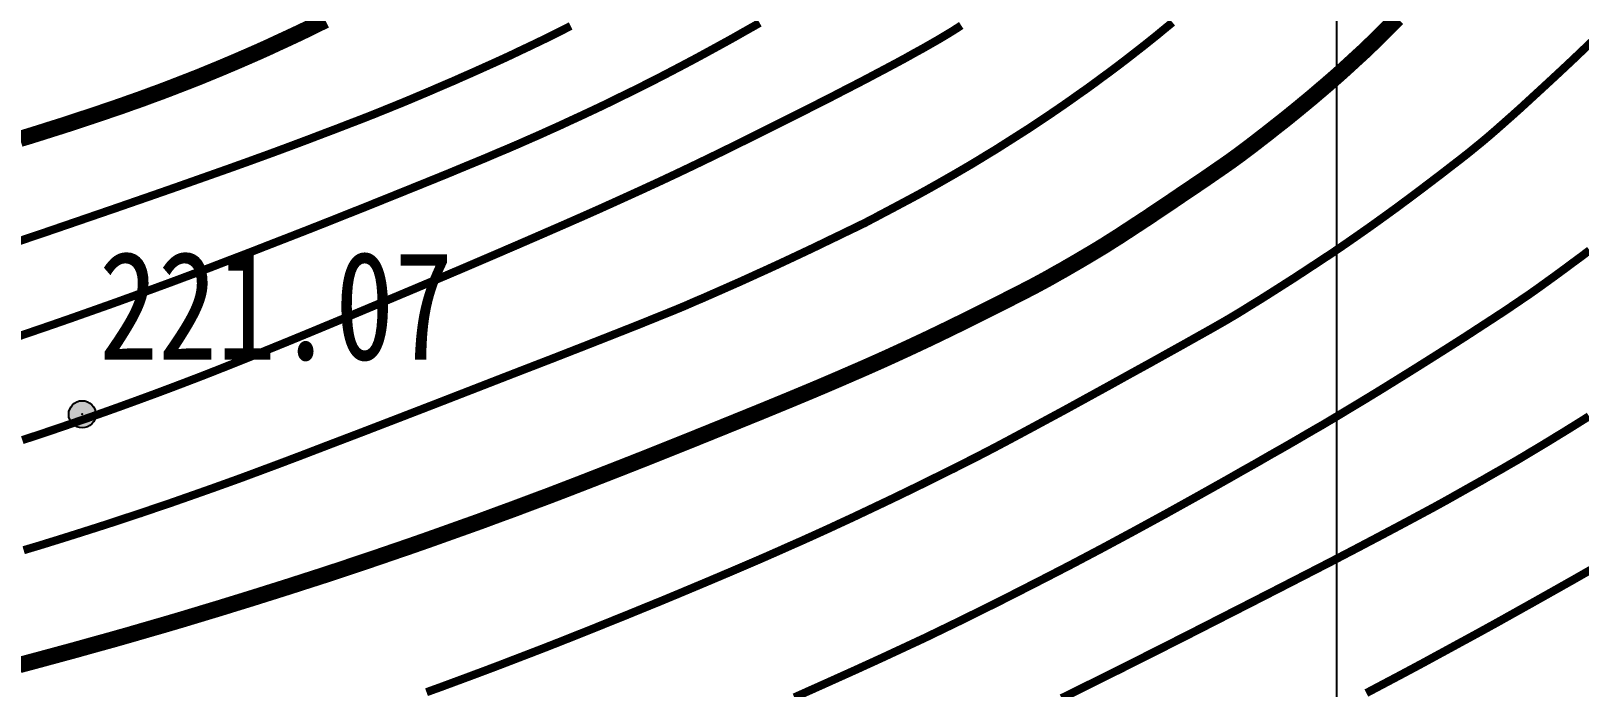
# Model space of a CAD drawing. Extents: x 36524600 to 36525730, y 2746759 to 2747713.
# Drawn here: x 36525135.22 to 36525149.49, y 2747433.79 to 2747439.83 of the extents above; entities that cross this region are included whole.
import ezdxf
from ezdxf.enums import TextEntityAlignment as Align

# ---------------------------------------------------------------- set-up
doc = ezdxf.new("R2010")
doc.units = 0
doc.header["$LTSCALE"] = 1000
doc.header["$MEASUREMENT"] = 0
for name, color, linetype in [('DGX', 251, 'Continuous'), ('GCD', 252, 'Continuous'), ('PP-DX-PT', 251, 'Continuous')]:
    doc.layers.add(name, color=color, linetype=linetype)
doc.styles.add('正等线体', font='宋体.shx', dxfattribs={"bigfont": '@@gbcbig.shx'})

# ---------------------------------------------------------------- blocks, each defined once
blk = doc.blocks.new('gc200')
h = blk.add_hatch(color=256)
edge = h.paths.add_edge_path()
edge.add_arc((0, 0), 0.25, 0, 360)
blk.add_circle((0, 0), 0.25)
blk = doc.blocks.new('dxt')
at = {"color": 253, "elevation": 205.975}
blk.add_lwpolyline([(36524871.752, 2747471.477), (36525147.251, 2747471.477), (36525147.251, 2747245.683), (36524871.752, 2747245.683)], close=True, dxfattribs=at)
at = {"layer": 'DGX', "color": 253, "linetype": 'Continuous', "flags": 128}
for points, const_width in [([(36525147.525, 2747433.732), (36525147.697, 2747433.823), (36525147.869, 2747433.914), (36525148.041, 2747434.006), (36525148.212, 2747434.099), (36525148.383, 2747434.192), (36525148.554, 2747434.285), (36525148.725, 2747434.379), (36525148.895, 2747434.474), (36525149.065, 2747434.569), (36525149.243, 2747434.669), (36525149.438, 2747434.779), (36525149.648, 2747434.899)], 0.075), ([(36525144.716, 2747433.685), (36525144.887, 2747433.769), (36525145.064, 2747433.857), (36525145.255, 2747433.952), (36525145.46, 2747434.055), (36525145.678, 2747434.165), (36525145.909, 2747434.282), (36525146.154, 2747434.407), (36525146.413, 2747434.539), (36525146.685, 2747434.678), (36525146.954, 2747434.816), (36525147.203, 2747434.944), (36525147.431, 2747435.063), (36525147.64, 2747435.173), (36525147.829, 2747435.273), (36525147.997, 2747435.363), (36525148.146, 2747435.443), (36525148.275, 2747435.514), (36525148.39, 2747435.579), (36525148.497, 2747435.639), (36525148.597, 2747435.695), (36525148.689, 2747435.748), (36525148.774, 2747435.796), (36525148.851, 2747435.841), (36525148.921, 2747435.881), (36525148.983, 2747435.918), (36525149.041, 2747435.953), (36525149.1, 2747435.988), (36525149.158, 2747436.023), (36525149.216, 2747436.058), (36525149.274, 2747436.094), (36525149.332, 2747436.129), (36525149.39, 2747436.165), (36525149.448, 2747436.201), (36525149.509, 2747436.239), (36525149.577, 2747436.282)], 0.075), ([(36525142.253, 2747433.692), (36525142.548, 2747433.824), (36525142.817, 2747433.945), (36525143.058, 2747434.055), (36525143.273, 2747434.155), (36525143.462, 2747434.243), (36525143.623, 2747434.321), (36525143.772, 2747434.393), (36525143.92, 2747434.466), (36525144.067, 2747434.539), (36525144.215, 2747434.613), (36525144.362, 2747434.688), (36525144.509, 2747434.763), (36525144.655, 2747434.838), (36525144.802, 2747434.914), (36525144.948, 2747434.991), (36525145.094, 2747435.068), (36525145.239, 2747435.146), (36525145.384, 2747435.224), (36525145.529, 2747435.303), (36525145.674, 2747435.382), (36525145.818, 2747435.462), (36525145.962, 2747435.542), (36525146.105, 2747435.622), (36525146.244, 2747435.7), (36525146.379, 2747435.777), (36525146.511, 2747435.851), (36525146.639, 2747435.925), (36525146.765, 2747435.996), (36525146.886, 2747436.066), (36525147.004, 2747436.135), (36525147.124, 2747436.204), (36525147.25, 2747436.279), (36525147.381, 2747436.358), (36525147.519, 2747436.441), (36525147.663, 2747436.529), (36525147.813, 2747436.622), (36525147.969, 2747436.719), (36525148.131, 2747436.821), (36525148.291, 2747436.922), (36525148.44, 2747437.017), (36525148.578, 2747437.107), (36525148.706, 2747437.19), (36525148.823, 2747437.267), (36525148.929, 2747437.339), (36525149.025, 2747437.404), (36525149.11, 2747437.464), (36525149.189, 2747437.521), (36525149.268, 2747437.578), (36525149.347, 2747437.636), (36525149.425, 2747437.694), (36525149.504, 2747437.752), (36525149.582, 2747437.811)], 0.075), ([(36525138.863, 2747433.74), (36525138.999, 2747433.789), (36525139.134, 2747433.839), (36525139.269, 2747433.889), (36525139.403, 2747433.939), (36525139.538, 2747433.99), (36525139.673, 2747434.042), (36525139.809, 2747434.094), (36525139.949, 2747434.148), (36525140.092, 2747434.204), (36525140.238, 2747434.262), (36525140.389, 2747434.322), (36525140.542, 2747434.384), (36525140.699, 2747434.447), (36525140.86, 2747434.513), (36525141.02, 2747434.578), (36525141.174, 2747434.642), (36525141.322, 2747434.704), (36525141.465, 2747434.764), (36525141.602, 2747434.822), (36525141.734, 2747434.878), (36525141.86, 2747434.932), (36525141.98, 2747434.984), (36525142.098, 2747435.036), (36525142.215, 2747435.088), (36525142.333, 2747435.14), (36525142.45, 2747435.193), (36525142.567, 2747435.246), (36525142.683, 2747435.3), (36525142.8, 2747435.354), (36525142.916, 2747435.409), (36525143.032, 2747435.464), (36525143.148, 2747435.519), (36525143.264, 2747435.575), (36525143.379, 2747435.631), (36525143.495, 2747435.688), (36525143.61, 2747435.745), (36525143.725, 2747435.802), (36525143.84, 2747435.86), (36525143.96, 2747435.921), (36525144.093, 2747435.99), (36525144.238, 2747436.067), (36525144.395, 2747436.151), (36525144.564, 2747436.242), (36525144.746, 2747436.34), (36525144.939, 2747436.446), (36525145.145, 2747436.559), (36525145.347, 2747436.671), (36525145.531, 2747436.772), (36525145.696, 2747436.864), (36525145.842, 2747436.945), (36525145.97, 2747437.017), (36525146.079, 2747437.078), (36525146.169, 2747437.129), (36525146.24, 2747437.17), (36525146.306, 2747437.209), (36525146.379, 2747437.253), (36525146.459, 2747437.303), (36525146.547, 2747437.357), (36525146.642, 2747437.417), (36525146.744, 2747437.482), (36525146.854, 2747437.552), (36525146.97, 2747437.628), (36525147.09, 2747437.707), (36525147.21, 2747437.786), (36525147.329, 2747437.867), (36525147.447, 2747437.949), (36525147.564, 2747438.031), (36525147.681, 2747438.115), (36525147.797, 2747438.199), (36525147.913, 2747438.285), (36525148.024, 2747438.368), (36525148.128, 2747438.447), (36525148.224, 2747438.52), (36525148.313, 2747438.589), (36525148.395, 2747438.652), (36525148.469, 2747438.71), (36525148.535, 2747438.764), (36525148.594, 2747438.812), (36525148.652, 2747438.861), (36525148.717, 2747438.917), (36525148.787, 2747438.979), (36525148.864, 2747439.047), (36525148.948, 2747439.122), (36525149.037, 2747439.204), (36525149.133, 2747439.292), (36525149.235, 2747439.386), (36525149.337, 2747439.481), (36525149.431, 2747439.569), (36525149.519, 2747439.653), (36525149.6, 2747439.73)], 0.075), ([(36525135.11, 2747433.99), (36525135.282, 2747434.036), (36525135.452, 2747434.082), (36525135.622, 2747434.128), (36525135.79, 2747434.175), (36525135.957, 2747434.221), (36525136.123, 2747434.268), (36525136.288, 2747434.316), (36525136.451, 2747434.363), (36525136.614, 2747434.411), (36525136.776, 2747434.46), (36525136.939, 2747434.509), (36525137.101, 2747434.559), (36525137.263, 2747434.609), (36525137.425, 2747434.66), (36525137.587, 2747434.711), (36525137.748, 2747434.763), (36525137.91, 2747434.815), (36525138.071, 2747434.868), (36525138.232, 2747434.922), (36525138.393, 2747434.976), (36525138.553, 2747435.031), (36525138.714, 2747435.086), (36525138.874, 2747435.142), (36525139.034, 2747435.199), (36525139.194, 2747435.256), (36525139.354, 2747435.313), (36525139.513, 2747435.372), (36525139.672, 2747435.43), (36525139.831, 2747435.49), (36525139.99, 2747435.549), (36525140.149, 2747435.61), (36525140.307, 2747435.671), (36525140.471, 2747435.735), (36525140.648, 2747435.804), (36525140.836, 2747435.878), (36525141.037, 2747435.958), (36525141.25, 2747436.043), (36525141.475, 2747436.134), (36525141.712, 2747436.23), (36525141.961, 2747436.331), (36525142.211, 2747436.434), (36525142.451, 2747436.534), (36525142.68, 2747436.632), (36525142.899, 2747436.727), (36525143.108, 2747436.82), (36525143.306, 2747436.911), (36525143.494, 2747436.999), (36525143.672, 2747437.085), (36525143.838, 2747437.166), (36525143.99, 2747437.242), (36525144.128, 2747437.311), (36525144.252, 2747437.374), (36525144.362, 2747437.43), (36525144.459, 2747437.48), (36525144.541, 2747437.524), (36525144.61, 2747437.562), (36525144.671, 2747437.597), (36525144.731, 2747437.63), (36525144.789, 2747437.664), (36525144.845, 2747437.696), (36525144.899, 2747437.728), (36525144.952, 2747437.759), (36525145.004, 2747437.79), (36525145.054, 2747437.82), (36525145.107, 2747437.852), (36525145.168, 2747437.891), (36525145.238, 2747437.935), (36525145.316, 2747437.986), (36525145.403, 2747438.043), (36525145.498, 2747438.105), (36525145.601, 2747438.174), (36525145.713, 2747438.249), (36525145.823, 2747438.324), (36525145.924, 2747438.392), (36525146.015, 2747438.453), (36525146.096, 2747438.509), (36525146.167, 2747438.558), (36525146.228, 2747438.6), (36525146.279, 2747438.636), (36525146.32, 2747438.666), (36525146.359, 2747438.694), (36525146.401, 2747438.726), (36525146.448, 2747438.761), (36525146.499, 2747438.8), (36525146.554, 2747438.843), (36525146.614, 2747438.889), (36525146.678, 2747438.94), (36525146.746, 2747438.993), (36525146.816, 2747439.049), (36525146.885, 2747439.105), (36525146.954, 2747439.162), (36525147.023, 2747439.219), (36525147.091, 2747439.277), (36525147.159, 2747439.335), (36525147.227, 2747439.394), (36525147.294, 2747439.453), (36525147.36, 2747439.513), (36525147.426, 2747439.574), (36525147.492, 2747439.634), (36525147.557, 2747439.696), (36525147.621, 2747439.758), (36525147.684, 2747439.821), (36525147.748, 2747439.884), (36525147.81, 2747439.948)], 0.15), ([(36525145.738, 2747439.91), (36525145.667, 2747439.852), (36525145.597, 2747439.794), (36525145.526, 2747439.737), (36525145.454, 2747439.68), (36525145.382, 2747439.624), (36525145.31, 2747439.568), (36525145.238, 2747439.513), (36525145.165, 2747439.458), (36525145.091, 2747439.404), (36525145.018, 2747439.35), (36525144.944, 2747439.296), (36525144.869, 2747439.244), (36525144.795, 2747439.191), (36525144.72, 2747439.139), (36525144.644, 2747439.087), (36525144.569, 2747439.036), (36525144.493, 2747438.986), (36525144.417, 2747438.935), (36525144.34, 2747438.886), (36525144.263, 2747438.837), (36525144.186, 2747438.788), (36525144.109, 2747438.739), (36525144.031, 2747438.692), (36525143.953, 2747438.644), (36525143.875, 2747438.597), (36525143.796, 2747438.551), (36525143.717, 2747438.505), (36525143.638, 2747438.46), (36525143.559, 2747438.415), (36525143.479, 2747438.37), (36525143.399, 2747438.326), (36525143.319, 2747438.283), (36525143.238, 2747438.24), (36525143.163, 2747438.2), (36525143.097, 2747438.165), (36525143.041, 2747438.136), (36525142.996, 2747438.111), (36525142.96, 2747438.093), (36525142.934, 2747438.079), (36525142.919, 2747438.071), (36525142.913, 2747438.068), (36525142.908, 2747438.065), (36525142.892, 2747438.057), (36525142.865, 2747438.045), (36525142.829, 2747438.027), (36525142.782, 2747438.004), (36525142.725, 2747437.977), (36525142.658, 2747437.944), (36525142.58, 2747437.907), (36525142.498, 2747437.867), (36525142.415, 2747437.827), (36525142.332, 2747437.788), (36525142.249, 2747437.749), (36525142.166, 2747437.71), (36525142.082, 2747437.671), (36525141.999, 2747437.633), (36525141.915, 2747437.595), (36525141.832, 2747437.557), (36525141.748, 2747437.519), (36525141.664, 2747437.482), (36525141.58, 2747437.445), (36525141.496, 2747437.408), (36525141.412, 2747437.371), (36525141.327, 2747437.335), (36525141.243, 2747437.298), (36525141.139, 2747437.255), (36525140.995, 2747437.197), (36525140.812, 2747437.123), (36525140.589, 2747437.035), (36525140.327, 2747436.932), (36525140.025, 2747436.814), (36525139.683, 2747436.682), (36525139.302, 2747436.534), (36525138.918, 2747436.385), (36525138.568, 2747436.25), (36525138.251, 2747436.128), (36525137.967, 2747436.02), (36525137.717, 2747435.924), (36525137.5, 2747435.842), (36525137.317, 2747435.774), (36525137.167, 2747435.718), (36525137.034, 2747435.67), (36525136.9, 2747435.622), (36525136.767, 2747435.575), (36525136.633, 2747435.528), (36525136.499, 2747435.481), (36525136.365, 2747435.436), (36525136.231, 2747435.39), (36525136.096, 2747435.346), (36525135.961, 2747435.301), (36525135.827, 2747435.258), (36525135.692, 2747435.215), (36525135.556, 2747435.172), (36525135.421, 2747435.13), (36525135.285, 2747435.088), (36525135.15, 2747435.048)], 0.075), ([(36525135.138, 2747436.062), (36525135.29, 2747436.112), (36525135.442, 2747436.163), (36525135.594, 2747436.215), (36525135.745, 2747436.267), (36525135.896, 2747436.32), (36525136.047, 2747436.374), (36525136.198, 2747436.429), (36525136.348, 2747436.484), (36525136.498, 2747436.54), (36525136.648, 2747436.597), (36525136.797, 2747436.654), (36525136.947, 2747436.713), (36525137.096, 2747436.772), (36525137.251, 2747436.834), (36525137.421, 2747436.903), (36525137.605, 2747436.978), (36525137.804, 2747437.06), (36525138.016, 2747437.148), (36525138.242, 2747437.242), (36525138.483, 2747437.343), (36525138.738, 2747437.45), (36525138.994, 2747437.558), (36525139.239, 2747437.662), (36525139.472, 2747437.762), (36525139.695, 2747437.858), (36525139.907, 2747437.95), (36525140.107, 2747438.037), (36525140.296, 2747438.12), (36525140.474, 2747438.199), (36525140.646, 2747438.277), (36525140.818, 2747438.355), (36525140.99, 2747438.434), (36525141.161, 2747438.514), (36525141.331, 2747438.595), (36525141.501, 2747438.677), (36525141.671, 2747438.76), (36525141.84, 2747438.844), (36525142.005, 2747438.926), (36525142.161, 2747439.004), (36525142.309, 2747439.078), (36525142.447, 2747439.148), (36525142.578, 2747439.214), (36525142.699, 2747439.277), (36525142.812, 2747439.335), (36525142.916, 2747439.389), (36525143.014, 2747439.441), (36525143.107, 2747439.49), (36525143.197, 2747439.538), (36525143.282, 2747439.584), (36525143.362, 2747439.629), (36525143.439, 2747439.671), (36525143.511, 2747439.712), (36525143.579, 2747439.751), (36525143.646, 2747439.791), (36525143.717, 2747439.834), (36525143.791, 2747439.882)], 0.075), ([(36525141.933, 2747439.905), (36525141.8, 2747439.83), (36525141.673, 2747439.758), (36525141.551, 2747439.691), (36525141.434, 2747439.627), (36525141.323, 2747439.567), (36525141.217, 2747439.511), (36525141.116, 2747439.458), (36525141.022, 2747439.409), (36525140.929, 2747439.362), (36525140.837, 2747439.315), (36525140.744, 2747439.269), (36525140.651, 2747439.224), (36525140.558, 2747439.178), (36525140.465, 2747439.133), (36525140.371, 2747439.089), (36525140.277, 2747439.045), (36525140.183, 2747439.002), (36525140.089, 2747438.958), (36525139.995, 2747438.916), (36525139.9, 2747438.873), (36525139.806, 2747438.832), (36525139.711, 2747438.79), (36525139.616, 2747438.749), (36525139.52, 2747438.709), (36525139.42, 2747438.666), (36525139.311, 2747438.621), (36525139.192, 2747438.572), (36525139.065, 2747438.519), (36525138.927, 2747438.463), (36525138.781, 2747438.404), (36525138.625, 2747438.341), (36525138.461, 2747438.275), (36525138.29, 2747438.206), (36525138.118, 2747438.138), (36525137.945, 2747438.069), (36525137.77, 2747438), (36525137.593, 2747437.931), (36525137.415, 2747437.862), (36525137.236, 2747437.792), (36525137.055, 2747437.723), (36525136.873, 2747437.653), (36525136.69, 2747437.584), (36525136.508, 2747437.516), (36525136.325, 2747437.449), (36525136.142, 2747437.382), (36525135.959, 2747437.316), (36525135.775, 2747437.251), (36525135.591, 2747437.186), (36525135.407, 2747437.122), (36525135.223, 2747437.059), (36525135.038, 2747436.996)], 0.075), ([(36525140.191, 2747439.877), (36525140.115, 2747439.838), (36525140.039, 2747439.8), (36525139.963, 2747439.762), (36525139.886, 2747439.725), (36525139.809, 2747439.688), (36525139.732, 2747439.652), (36525139.655, 2747439.615), (36525139.578, 2747439.579), (36525139.501, 2747439.544), (36525139.423, 2747439.509), (36525139.345, 2747439.474), (36525139.267, 2747439.439), (36525139.189, 2747439.405), (36525139.111, 2747439.37), (36525139.033, 2747439.337), (36525138.954, 2747439.303), (36525138.876, 2747439.269), (36525138.797, 2747439.236), (36525138.719, 2747439.203), (36525138.64, 2747439.17), (36525138.561, 2747439.138), (36525138.477, 2747439.104), (36525138.383, 2747439.066), (36525138.279, 2747439.025), (36525138.164, 2747438.981), (36525138.04, 2747438.933), (36525137.905, 2747438.882), (36525137.761, 2747438.827), (36525137.606, 2747438.769), (36525137.436, 2747438.706), (36525137.246, 2747438.637), (36525137.037, 2747438.562), (36525136.807, 2747438.481), (36525136.558, 2747438.393), (36525136.288, 2747438.299), (36525135.999, 2747438.199), (36525135.69, 2747438.093), (36525135.381, 2747437.987), (36525135.091, 2747437.889)], 0.075), ([(36525137.93, 2747439.93), (36525137.842, 2747439.887), (36525137.755, 2747439.844), (36525137.667, 2747439.802), (36525137.579, 2747439.761), (36525137.49, 2747439.72), (36525137.402, 2747439.679), (36525137.313, 2747439.639), (36525137.224, 2747439.6), (36525137.134, 2747439.561), (36525137.045, 2747439.523), (36525136.955, 2747439.485), (36525136.865, 2747439.448), (36525136.775, 2747439.411), (36525136.684, 2747439.375), (36525136.593, 2747439.34), (36525136.503, 2747439.305), (36525136.411, 2747439.27), (36525136.32, 2747439.237), (36525136.229, 2747439.203), (36525136.137, 2747439.171), (36525136.045, 2747439.138), (36525135.953, 2747439.107), (36525135.86, 2747439.075), (36525135.768, 2747439.044), (36525135.675, 2747439.014), (36525135.583, 2747438.983), (36525135.49, 2747438.953), (36525135.397, 2747438.924), (36525135.303, 2747438.894), (36525135.21, 2747438.865), (36525135.117, 2747438.837)], 0.15)]:
    blk.add_lwpolyline(points, dxfattribs=dict(at, const_width=const_width))
at = {"layer": 'PP-DX-PT', "color": 253, "linetype": 'Continuous'}
blk.add_point((36525135.69, 2747436.3, 221.07), dxfattribs=at)
at = {"layer": 'PP-DX-PT', "color": 253}
blk.add_point((36525135.69, 2747436.3, 221.073), dxfattribs=at)
at = {"layer": 'GCD', "color": 253, "linetype": 'Continuous'}
ref = blk.add_blockref('gc200', (36525135.69, 2747436.3, 221.073), dxfattribs=dict(at, xscale=0.5, yscale=0.5, zscale=0.5))
ref.add_attrib('height', '221.07', dxfattribs={"linetype": 'Continuous', "height": 1, "style": '正等线体', "width": 0.8}).set_placement((36525135.844, 2747437.303, 221.073), align=Align.MIDDLE_LEFT)

msp = doc.modelspace()

# ---------------------------------------------------------------- block references
msp.add_blockref('dxt', (0, 0))

doc.saveas('drawing.dxf')
